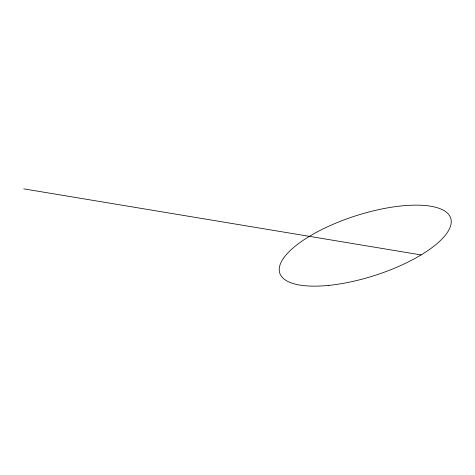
<?xml version="1.0" encoding="UTF-8"?>
<svg xmlns="http://www.w3.org/2000/svg" width="475" height="475" viewBox="0 0 475 475"><rect width="100%" height="100%" fill="white"/><g stroke="black" fill="none" stroke-linecap="round" stroke-linejoin="round"><path stroke-width="0.71" d="M23.75 188.86L421.088 254.927M328.747 285.386A89.787 31.297 -17.8 0 0 450.941 218.975A89.787 31.297 -17.8 0 0 316.012 232.566A89.787 31.297 -17.8 0 0 328.747 285.386"/></g></svg>
